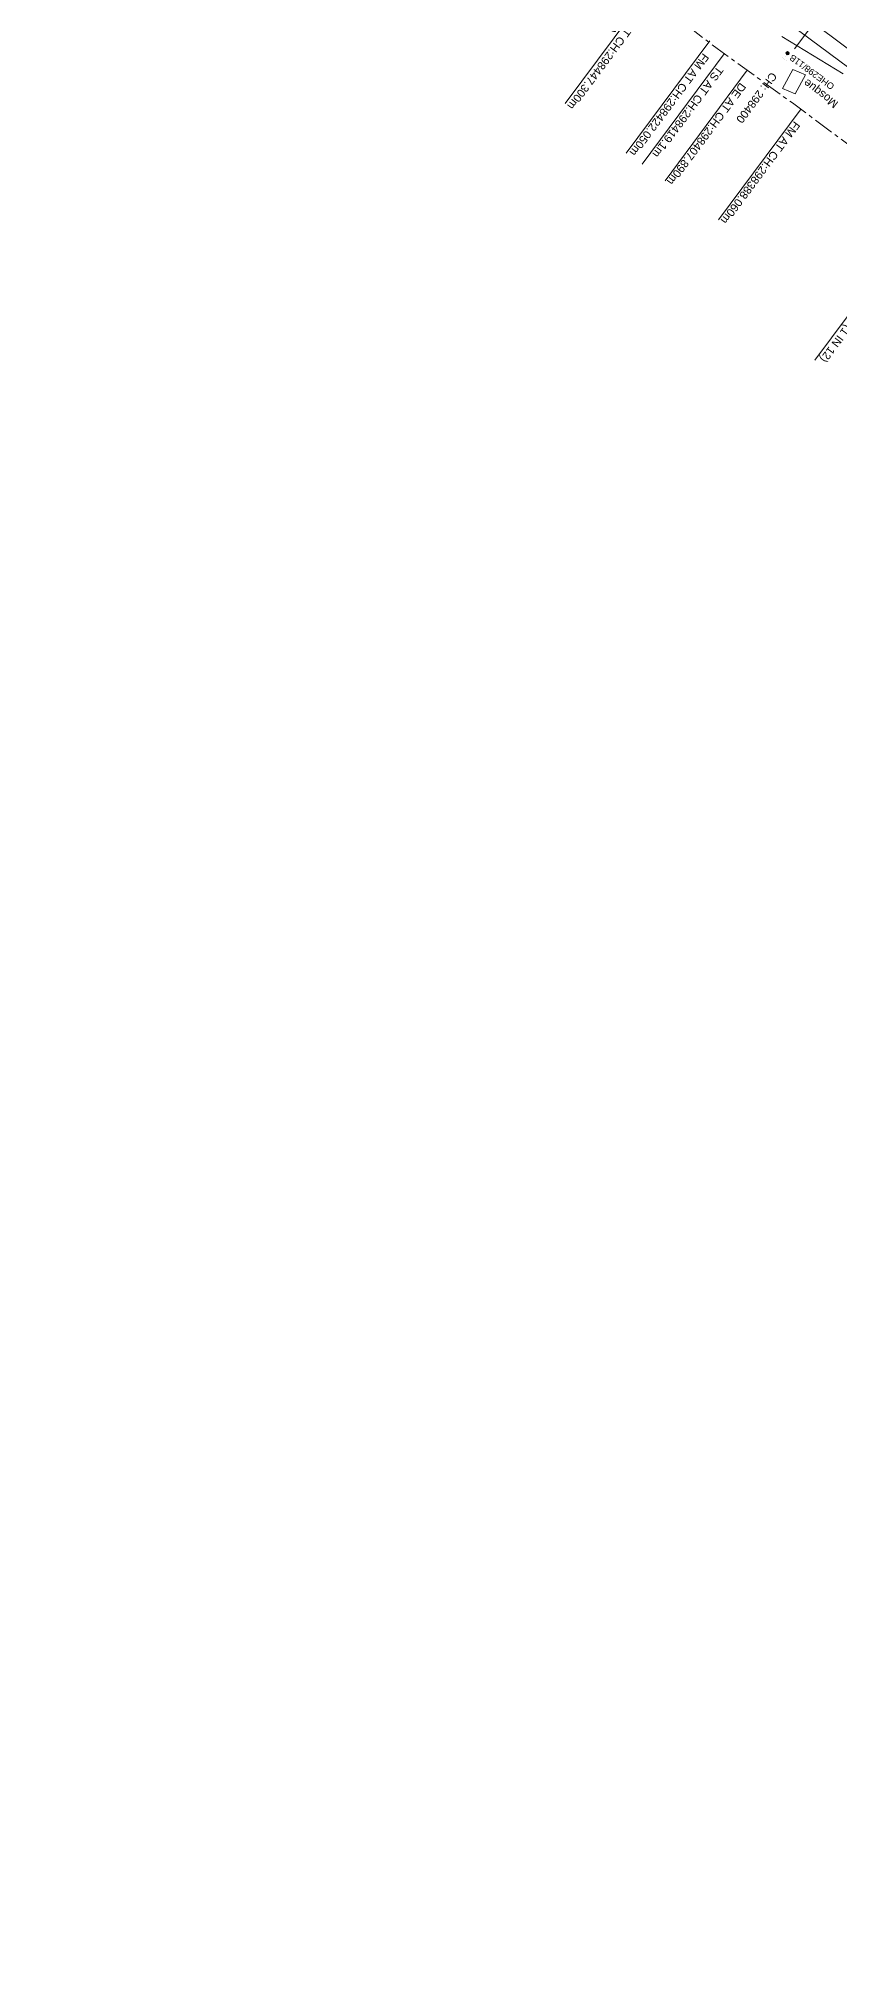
# Model space of a CAD drawing. Header units: metres. Extents: x 628572 to 650094, y 3375792 to 3391117.
# Drawn here: x 645844 to 646095, y 3378241 to 3378845 of the extents above; entities that cross this region are included whole.
import ezdxf
from ezdxf.enums import TextEntityAlignment as Align

# ---------------------------------------------------------------- set-up
doc = ezdxf.new("R2010")
doc.units = ezdxf.units.M
doc.header["$MEASUREMENT"] = 0
doc.linetypes.add('CENTER', pattern=[2, 1.25, -0.25, 0.25, -0.25])
for name, color, linetype, lineweight in [('Existing Chainage', 7, 'Continuous', 0), ('Existing IR Track', 143, 'Continuous', 0), ('Existing Railway Boundary', 7, 'CENTER', 0), ('OHE MAST', 8, 'Continuous', 0), ('Religious_Place', 251, 'Continuous', 0), ("SARAI BANJARA STN SRJ's", 251, 'Continuous', 0), ('Text', 251, 'Continuous', 0)]:
    doc.layers.add(name, color=color, linetype=linetype, lineweight=lineweight)
doc.styles.get("Standard").update_dxf_attribs({"font": 'arial.ttf'})
doc.styles.add('Style-Arial', font='arial.ttf')
doc.styles.add('Text', font='arial.ttf', dxfattribs={"height": 2})

# ---------------------------------------------------------------- blocks, each defined once
blk = doc.blocks.new('OHE MAST')
h = blk.add_hatch(color=256)
edge = h.paths.add_edge_path()
edge.add_arc((0, 0), 0.514, 0, 360)
at = {"const_width": 0.01, "flags": 128}
for points in [[(1.5, 3.5), (1.5, 2), (-1.5, 2), (-1.5, 3.5)], [(0, 2), (0, 0)]]:
    blk.add_lwpolyline(points, dxfattribs=at)
blk.add_circle((0, 0), 0.514)

msp = doc.modelspace()

# ---------------------------------------------------------------- linework, layer by layer
at = {"layer": 'Existing Chainage', "color": 7, "linetype": 'Continuous', "lineweight": 13, "flags": 128}
msp.add_lwpolyline([(646080.6585, 3378841.6852), (646086.6277, 3378849.7081)], dxfattribs=at)
at = {"layer": 'Existing IR Track', "flags": 128}
for points in [[(646100.2684, 3378839.5591), (646082.2843, 3378852.9397)], [(646095.8408, 3378833.8797), (646076.7052, 3378845.5263)], [(646097.5792, 3378835.7356), (646079.4971, 3378849.1892)]]:
    msp.add_lwpolyline(points, dxfattribs=at)
at = {"layer": 'Existing Railway Boundary', "ltscale": 5, "flags": 128}
msp.add_lwpolyline([(647976.543, 3377412.416), (647794.937, 3377549.687), (647666.769, 3377648.092), (647606.644, 3377691.844), (647437.901, 3377816.941), (647378.814, 3377859.734), (647377.707, 3377860.589), (647327.453, 3377897.612), (647322.757, 3377901.879), (647286.816, 3377929.324), (647278.805, 3377934.138), (647203.302, 3377988.485), (647172.63, 3378010.839), (647116.071, 3378054.446), (647061.492, 3378093.308), (647042.48, 3378108.182), (647008.322, 3378137.109), (646952.965, 3378175.311), (646838.51, 3378262.658), (646783.715, 3378301.571), (646669.109, 3378384.322), (646623.834, 3378415.482), (646567.005, 3378462.112), (646508.624, 3378505.748), (646429.651, 3378563.418), (646396.278, 3378587.827), (646351.975, 3378624.279), (646250.443, 3378698.374), (646079.983, 3378824.799), (646056.47, 3378841.774), (646023.57, 3378867.213), (646021.684, 3378868.432), (645994.578, 3378887.898), (645990.594, 3378890.304), (645955.823, 3378914.816), (645918.998, 3378942.687), (645844.461, 3378997.23)], dxfattribs=at)
at = {"layer": 'Religious_Place', "linetype": 'Continuous', "flags": 128}
msp.add_lwpolyline([(646084.062, 3378833.546), (646080.889, 3378827.66), (646076.907, 3378829.327), (646080.08, 3378835.2131), (646084.062, 3378833.546)], close=True, dxfattribs=at)
at = {"layer": "SARAI BANJARA STN SRJ's", "lineweight": 13, "flags": 128}
for points in [[(646008.9342, 3378824.6574), (646034.3858, 3378858.85)], [(646028.0758, 3378809.1135), (646054.2239, 3378844.2419)], [(646033.0811, 3378805.6323), (646058.7042, 3378840.161)], [(646040.1697, 3378800.5147), (646065.7928, 3378835.0435)], [(646056.8582, 3378788.2892), (646082.7057, 3378823.0138)], [(646087.0332, 3378744.4176), (646123.0757, 3378792.8385)]]:
    msp.add_lwpolyline(points, dxfattribs=at)

# ---------------------------------------------------------------- block references
at = {"layer": 'OHE MAST', "color": 2, "rotation": 143.3908318566117}
msp.add_blockref('OHE MAST', (646078.475, 3378840.342), dxfattribs=at)

# ---------------------------------------------------------------- texts
at = {"layer": 'Existing Chainage', "color": 7, "lineweight": 0, "insert": (646074.3549, 3378833.9109), "char_height": 2.5, "attachment_point": 4, "rotation": 233.3499555, "line_spacing_factor": 0.6, "style": 'Style-Arial'}
msp.add_mtext('CH: 298400', dxfattribs=at)
at = {"layer": 'OHE MAST'}
msp.add_text('OHE298/11B', height=2, rotation=143.7514021, dxfattribs=at).set_placement((646080.0173, 3378840.1241), align=Align.RIGHT)
at = {"layer": "SARAI BANJARA STN SRJ's", "lineweight": 13, "char_height": 2.5, "attachment_point": 4, "rotation": 233.3375193, "line_spacing_factor": 0.648, "style": 'Style-Arial'}
for s, insert, width in [('\\A1;\\pxsm1;SRJ AT {\\A0;CH:298447.300m \\P(1 IN 12)}', (646032.6001, 3378857.0414), 55.170098), ('\\A1;FM AT {\\A0;CH:298422.050m}', (646053.0832, 3378839.8124), 55.170098), ('\\A1;TS AT {\\A0;CH:298419.1m }', (646057.5634, 3378835.7315), 38.762953), ('\\A1;DE AT {\\A0;CH:298407.890m }', (646064.652, 3378830.6139), 38.762953), ('\\A1;FM AT {\\A0;CH:298388.060m}', (646081.565, 3378818.5842), 55.170098), ('\\A1;SRJ AT {\\A0;CH:298337.100m (1 IN 12)}', (646121.9349, 3378788.4089), 55.170098)]:
    msp.add_mtext(s, dxfattribs=dict(at, insert=insert, width=width))
at = {"layer": 'Text', "style": 'Text'}
msp.add_text('Mosque', height=2.5, rotation=142.7323679, dxfattribs=at).set_placement((646094.4988, 3378824.9383))

doc.saveas('drawing.dxf')
